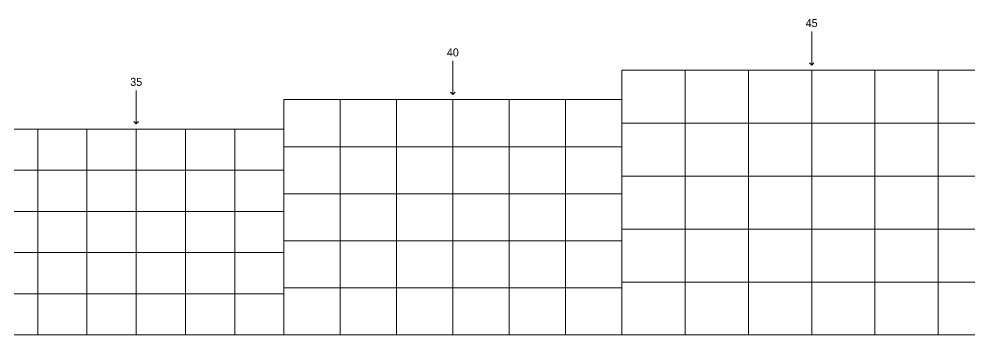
# Model space of a CAD drawing. Header units: millimetres. Extents: x 0 to 437400, y -7936 to 73710.
# Drawn here: x 105579 to 215055, y 0 to 36406 of the extents above; entities that cross this region are included whole.
import ezdxf
from ezdxf.enums import TextEntityAlignment as Align

# ---------------------------------------------------------------- set-up
doc = ezdxf.new("R2010")
doc.units = ezdxf.units.MM
doc.header["$LTSCALE"] = 10
doc.header["$MEASUREMENT"] = 0
doc.layers.add('S-DETL-GRID', color=62, linetype='Continuous', lineweight=9, plot=False)

msp = doc.modelspace()

# ---------------------------------------------------------------- linework, layer by layer
at = {"layer": 'S-DETL-GRID'}
for p, q in [((182250, 30509.99995), (182250, 0)), ((189540, 30509.99995), (189540, 0)), ((196830, 30509.99995), (196830, 0)), ((204120, 30509.99995), (204120, 0)), ((211410, 30509.99995), (211410, 0)), ((142560, 27119.99996), (142560, 0)), ((149040, 27119.99996), (149040, 0)), ((155520, 27119.99996), (155520, 0)), ((162000, 27119.99996), (162000, 0)), ((168480, 27119.99996), (168480, 0)), ((218700, 24407.99996), (174960, 24407.99996)), ((107730, 23729.99996), (107730, 0)), ((113400, 23729.99996), (113400, 0)), ((119070, 23729.99996), (119070, 0)), ((124740, 23729.99996), (124740, 0)), ((130410, 23729.99996), (130410, 0)), ((174960, 21695.99997), (136080, 21695.99997)), ((136080, 18983.99997), (102060, 18983.99997)), ((218700, 18305.99997), (174960, 18305.99997)), ((174960, 16271.99998), (136080, 16271.99998)), ((136080, 14237.99998), (102060, 14237.99998)), ((218700, 12203.99998), (174960, 12203.99998)), ((174960, 10847.99998), (136080, 10847.99998)), ((136080, 9491.99999), (102060, 9491.99999)), ((218700, 6101.99999), (174960, 6101.99999)), ((136080, 4745.99999), (102060, 4745.99999)), ((174960, 5423.99999), (136080, 5423.99999))]:
    msp.add_line(p, q, dxfattribs=at)
for points in [[(196830, 34964.37433), (196830, 31092.25416), (196563.20989, 31359.04427)], [(196830, 34964.37433), (196830, 31092.25416), (197096.79011, 31359.04427)], [(155520, 31574.37434), (155520, 27702.25417), (155253.20989, 27969.04428)], [(155520, 31574.37434), (155520, 27702.25417), (155786.79011, 27969.04428)], [(119070, 28184.37434), (119070, 24312.25417), (118803.20989, 24579.04428)], [(119070, 28184.37434), (119070, 24312.25417), (119336.79011, 24579.04428)]]:
    msp.add_lwpolyline(points, dxfattribs=at)
for points in [[(174960, 30509.99995), (218700, 30509.99995), (218700, 0), (174960, 0)], [(102060, 23729.99996), (136080, 23729.99996), (136080, 0), (102060, 0)]]:
    msp.add_lwpolyline(points, close=True, dxfattribs=at)
at = {"layer": 'S-DETL-GRID', "color": 252}
msp.add_lwpolyline([(136080, 27119.99996), (174960, 27119.99996), (174960, 0), (136080, 0)], close=True, dxfattribs=at)

# ---------------------------------------------------------------- texts
at = {"layer": 'S-DETL-GRID'}
for s, p in [('45', (196830, 35484.39009)), ('40', (155520, 32094.39009)), ('35', (119070, 28704.3901))]:
    msp.add_text(s, height=921.777138, dxfattribs=at).set_placement(p, align=Align.CENTER)

doc.saveas('drawing.dxf')
